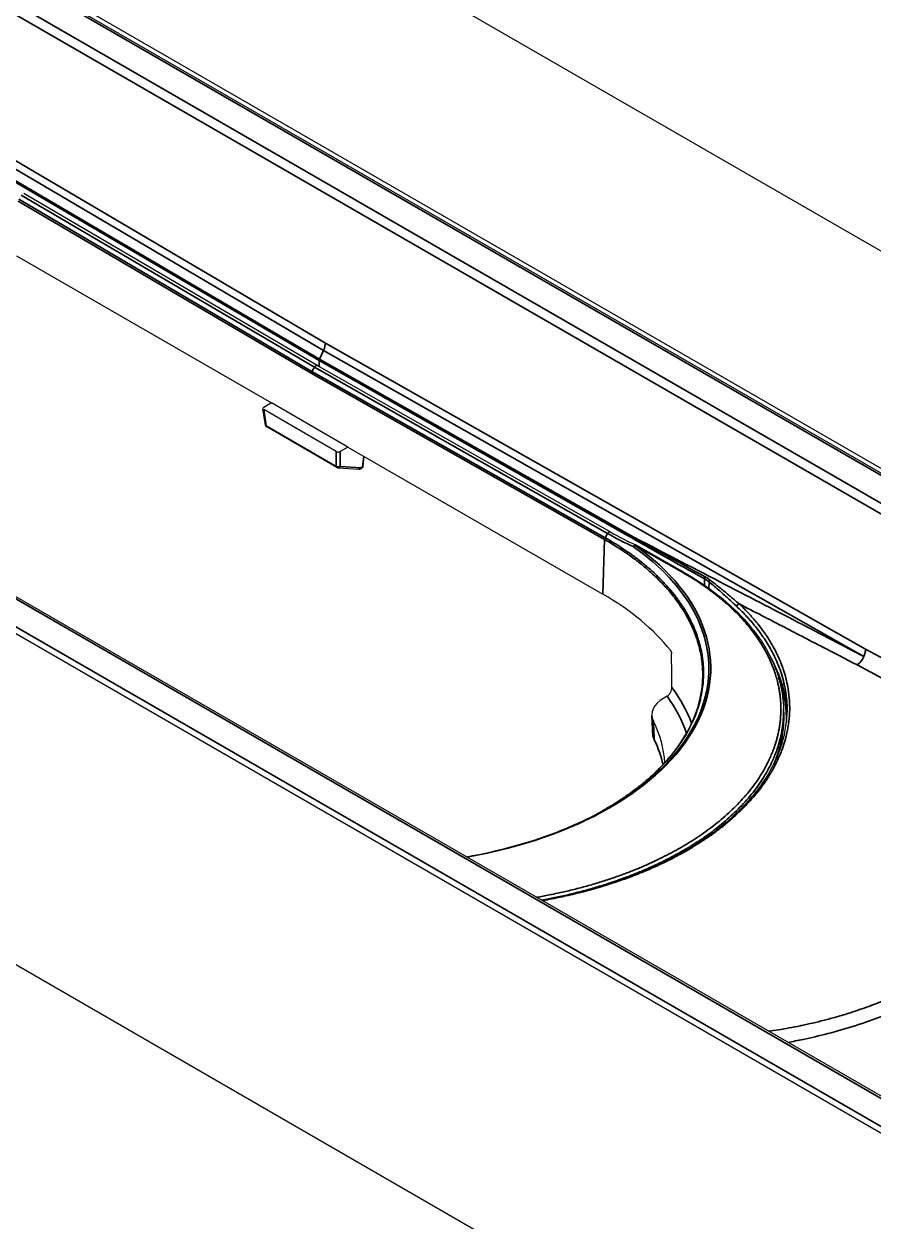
# Model space of a CAD drawing. Header units: millimetres. Extents: x 68 to 2000, y 100 to 2870.
# Drawn here: x 1329.44 to 1360.87, y 808.64 to 852.96 of the extents above; entities that cross this region are included whole.
import ezdxf

# ---------------------------------------------------------------- set-up
doc = ezdxf.new("R2010")
doc.units = ezdxf.units.MM
doc.header["$LTSCALE"] = 10
doc.layers.add('_Sichtbarkanten', color=7, linetype='Continuous', lineweight=25)
doc.layers.add('Sichtbar schmal (ISO)', color=7, linetype='Continuous', lineweight=35)

msp = doc.modelspace()

# ---------------------------------------------------------------- linework, layer by layer
at = {"layer": '_Sichtbarkanten'}
for p, q in [((1189.843, 943.466), (1508.041, 759.754)), ((1150.952, 921.012), (1469.15, 737.3)), ((1218.836, 918.507), (1464.915, 776.433)), ((1219.259, 918.44), (1464.696, 776.737)), ((1444.933, 764.903), (1198.866, 906.97)), ((1443.376, 764.428), (1197.94, 906.131)), ((1340.294, 840.315), (1329.441, 846.687)), ((1329.168, 844.383), (1338.608, 838.933)), ((1351.147, 834.155), (1340.295, 840.315)), ((1338.381, 838.115), (1338.289, 838.72)), ((1338.608, 838.933), (1338.318, 838.766)), ((1341.005, 837.133), (1338.318, 838.685)), ((1341.436, 837.3), (1338.608, 838.933)), ((1341.026, 836.544), (1338.429, 838.043)), ((1341.436, 837.3), (1341.146, 837.133)), ((1341.436, 837.3), (1350.876, 831.85)), ((1342.004, 836.599), (1342.042, 836.95)), ((1341.069, 836.531), (1341.849, 836.482)), ((1341.906, 836.495), (1341.955, 836.523)), ((1353.815, 832.696), (1352.103, 833.667)), ((1353.247, 828.073), (1353.125, 828.002)), ((1357.562, 827.61), (1357.567, 827.384))]:
    msp.add_line(p, q, dxfattribs=at)
for centre, start, end in [((1338.479, 838.13), 188.6167, 240), ((1341.076, 836.631), 240, 266.375), ((1341.856, 836.581), 266.375, 300), ((1341.905, 836.61), 300, 353.7866), ((1352.054, 833.58), 60.4349, 65.6554)]:
    msp.add_arc(centre, 0.1, start, end, dxfattribs=at)
for centre, major_axis, ratio, start_param, end_param in [((1338.389, 838.725), (-0.101, 0), 0.572981, 5.501585, 7.064785), ((1341.076, 837.174), (0.1, 0), 0.581753, 3.930789, 5.493989), ((1351.098, 834.068), (0.0494, 0.087), 0.582198, 6.283093, 6.283157), ((1342.172, 826.825), (12.309, 0), 0.57735, 0.427822, 0.785398), ((641.171, 481.029), (-431.579, -906.057), 0.625473, 2.236585, 2.238006), ((1354.187, 827.386), (-1.501, 0.004), 0.578781, 5.499969, 6.565392), ((1342.172, 825.396), (11, 0), 0.57735, 0.0341, 0.27957), ((1354.221, 826.695), (-1.501, -0.001), 0.574098, 0.02699, 0.027)]:
    msp.add_ellipse(centre, major_axis=major_axis, ratio=ratio, start_param=start_param, end_param=end_param, dxfattribs=at)
for points in [[(1351.147, 834.155), (1351.464, 833.975), (1351.781, 833.814), (1352.095, 833.671)], [(1356.111, 831.117), (1356.112, 831.116), (1356.113, 831.115), (1356.114, 831.114)], [(1357.043, 829.59), (1357.461, 828.866), (1357.678, 828.104), (1357.686, 827.341)], [(1354.565, 828.703), (1354.565, 828.703), (1354.565, 828.703), (1354.565, 828.703)], [(1352.72, 826.671), (1352.709, 826.902), (1352.698, 827.133), (1352.687, 827.365)], [(1352.782, 826.434), (1352.745, 826.509), (1352.724, 826.59), (1352.72, 826.671)], [(1355.525, 823.557), (1355.525, 823.557), (1355.525, 823.557), (1355.525, 823.557)]]:
    msp.add_open_spline(points, degree=3, dxfattribs=at)
for points, knots in [([(1353.815, 832.696), (1354.791, 832.143), (1355.618, 831.487), (1356.836, 830.082), (1357.25, 829.317), (1357.514, 828.232), (1357.555, 827.921), (1357.562, 827.61)], [0, 0, 0, 0, 0.825738, 0.825738, 1.637023, 1.637023, 1.958081, 1.958081, 1.958081, 1.958081]), ([(1353.372, 829.773), (1353.372, 829.773), (1353.372, 829.773), (1353.378, 829.766), (1353.384, 829.756), (1353.394, 829.734), (1353.399, 829.721), (1353.406, 829.696), (1353.409, 829.682), (1353.412, 829.66), (1353.413, 829.65), (1353.413, 829.641)], [0.09312207, 0.09312207, 0.09312207, 0.09312207, 0.0933825, 0.0933825, 0.10135692, 0.10135692, 0.10933134, 0.10933134, 0.11701044, 0.11701044, 0.12271899, 0.12271899, 0.12271899, 0.12271899]), ([(1350.786, 823.788), (1351.725, 824.309), (1352.528, 824.922), (1353.747, 826.242), (1354.177, 826.966), (1354.494, 828.029), (1354.551, 828.366), (1354.565, 828.703)], [0.018928, 0.018928, 0.018928, 0.018928, 0.802236, 0.802236, 1.590138, 1.590138, 1.948863, 1.948863, 1.948863, 1.948863]), ([(1353.247, 828.073), (1353.271, 828.087), (1353.3, 828.11), (1353.343, 828.156), (1353.365, 828.188), (1353.397, 828.246), (1353.411, 828.281), (1353.425, 828.337), (1353.429, 828.367), (1353.429, 828.392)], [0.23076191, 0.23076191, 0.23076191, 0.23076191, 0.25125977, 0.25125977, 0.27133575, 0.27133575, 0.29054459, 0.29054459, 0.30703041, 0.30703041, 0.30703041, 0.30703041]), ([(1348.604, 820.519), (1349.106, 820.608), (1349.599, 820.714), (1351.323, 821.157), (1352.495, 821.598), (1354.511, 822.656), (1355.38, 823.285), (1356.713, 824.646), (1357.192, 825.395), (1357.602, 826.592), (1357.682, 827.036), (1357.692, 827.479)], [2.15791, 2.15791, 2.15791, 2.15791, 2.47111, 2.47111, 3.290735, 3.290735, 4.109183, 4.109183, 4.927004, 4.927004, 5.395613, 5.395613, 5.395613, 5.395613]), ([(1352.782, 826.434), (1352.833, 826.329), (1352.879, 826.223), (1352.963, 826.01), (1352.999, 825.902), (1353.056, 825.71), (1353.078, 825.625), (1353.097, 825.539)], [2.0824225, 2.0824225, 2.0824225, 2.0824225, 2.1347084, 2.1347084, 2.1869942, 2.1869942, 2.2283581, 2.2283581, 2.2283581, 2.2283581]), ([(1345.817, 822.128), (1347.06, 822.349), (1348.259, 822.684), (1349.868, 823.325), (1350.38, 823.565), (1350.855, 823.825)], [2.44429, 2.44429, 2.44429, 2.44429, 3.223444, 3.223444, 3.617145, 3.617145, 3.617145, 3.617145])]:
    msp.add_open_spline(points, degree=3, knots=knots, dxfattribs=at)
at = {"layer": 'Sichtbar schmal (ISO)'}
for p, q in [((1464.79, 776.42), (1218.711, 918.495)), ((1217.827, 917.977), (1463.894, 775.91)), ((1463.717, 775.608), (1217.65, 917.675)), ((1444.808, 764.891), (1198.741, 906.958)), ((1197.845, 906.448), (1443.925, 764.374)), ((1340.601, 841.151), (1320.612, 852.906)), ((1340.534, 840.879), (1320.542, 852.635)), ((1340.371, 840.501), (1328.956, 847.205)), ((1340.384, 840.555), (1328.97, 847.259)), ((1340.196, 840.258), (1329.342, 846.63)), ((1340.08, 840.029), (1329.228, 846.407)), ((1340.102, 840.097), (1329.25, 846.476)), ((1340.384, 840.555), (1340.534, 840.879)), ((1340.534, 840.879), (1360.532, 829.547)), ((1340.601, 841.151), (1360.598, 829.82)), ((1340.371, 840.501), (1340.368, 840.273)), ((1340.371, 840.501), (1351.783, 834.025)), ((1340.384, 840.555), (1351.797, 834.08)), ((1350.936, 833.874), (1340.08, 840.029)), ((1340.196, 840.258), (1340.102, 840.097)), ((1350.957, 833.943), (1340.102, 840.097)), ((1351.048, 834.098), (1340.196, 840.258)), ((1338.409, 838.082), (1338.318, 838.685)), ((1341.005, 836.583), (1338.409, 838.082)), ((1341.005, 837.133), (1341.005, 836.583)), ((1341.146, 837.133), (1341.146, 836.583)), ((1341.975, 836.562), (1342.019, 836.964)), ((1341.146, 836.583), (1341.926, 836.534)), ((1341.926, 836.534), (1341.975, 836.562)), ((1350.936, 833.874), (1350.876, 831.85)), ((1351.048, 834.098), (1350.957, 833.943)), ((1353.765, 832.691), (1352.053, 833.662)), ((1354.633, 832.423), (1354.629, 832.187)), ((1354.802, 832.308), (1354.798, 832.068)), ((1360.598, 829.82), (1363.172, 828.431)), ((1360.289, 829.23), (1362.863, 827.841))]:
    msp.add_line(p, q, dxfattribs=at)
for centre, major_axis, ratio, start_param, end_param in [((1340.248, 840.954), (0.25, 0.433), 0.577352, 4.868915, 5.480336), ((1340.442, 840.54), (-0.05, -0.0866), 0.57735, 4.868915, 5.480336), ((1338.479, 838.13), (-0.0989, -0.015), 0.572981, 0, 0.694991), ((1338.479, 838.13), (-0.05, -0.0866), 0.57735, 5.585054, 6.283185), ((1341.076, 836.631), (-0.1, 0), 0.67324, 0.789196, 2.352396), ((1341.076, 836.631), (-0.05, -0.0866), 0.57735, 5.585054, 6.283185), ((1341.076, 836.631), (-0.0063, -0.0998), 0.813153, 0, 1.123685), ((1341.856, 836.581), (-0.0063, -0.0998), 0.813153, 0, 1.123685), ((1341.856, 836.581), (0.05, -0.0866), 0.57735, 0, 0.698132), ((1341.905, 836.61), (0.05, -0.0866), 0.57735, 0, 0.698132), ((1341.905, 836.61), (0.0994, -0.0108), 0.605022, 5.563476, 6.283185), ((1351.098, 834.068), (0.0494, 0.087), 0.582198, 0, 1.549104), ((1351.007, 833.912), (0.0498, 0.0867), 0.580795, 1.551922, 2.31988), ((1353.569, 862.249), (-3.002, 29.442), 0.521453, 2.786666, 2.847999), ((1351.854, 834.064), (-0.0494, -0.087), 0.58244, 4.864556, 5.475994), ((1364.672, 827.262), (-16.953, 9.204), 0.016308, 0.715976, 0.945885), ((1366.793, 826.237), (-19.219, 10.327), 0.013738, 0.683093, 0.894562), ((1342.173, 829.05), (12.695, 0.095), 0.57229, 5.001346, 6.957741), ((1342.173, 829.027), (12.625, 0.095), 0.572276, 5.466356, 6.957755), ((1352.054, 833.58), (-0.0576, -0.0817), 0.640065, 3.98264, 4.750121), ((1352.054, 833.58), (0.0493, 0.087), 0.582367, 0, 0.780997), ((1353.766, 832.609), (0.0493, 0.087), 0.582367, 6.283184, 7.064181), ((1354.703, 832.462), (-0.0487, -0.0873), 0.586814, 4.677713, 5.471919), ((1354.879, 832.343), (-0.0626, -0.078), 0.590518, 4.735465, 5.573398), ((1344.84, 827.151), (13.356, 0.099), 0.572328, 0.714604, 0.714608), ((1355.921, 831.418), (-0.0684, -0.0729), 0.704324, 4.16724, 5.628773), ((1344.839, 827.15), (13.131, 0.098), 0.57229, 0.456854, 0.457129), ((1360.244, 829.623), (0.237, 0.44), 0.595228, 4.005284, 5.463511), ((1360.244, 829.623), (0.246, 0.435), 0.5825, 4.864211, 5.475653), ((1360.244, 829.623), (-0.23, -0.444), 0.585968, 0.853959, 1.700946), ((1342.172, 825.396), (12.007, 0), 0.57735, 0.189361, 0.39646), ((1342.172, 825.593), (12.257, 0), 0.57735, 0.210865, 0.406654), ((337.056, 227.257), (-610.706, -1362.912), 0.596974, 2.270824, 2.271362), ((1354.221, 826.695), (-1.501, -0.001), 0.574098, 0.027, 0.273983), ((1352.872, 826.478), (-0.0899, -0.0437), 0.786089, 5.935437, 6.283185), ((1342.172, 824.741), (11.014, 0), 0.57735, 0.125962, 0.273772)]:
    msp.add_ellipse(centre, major_axis=major_axis, ratio=ratio, start_param=start_param, end_param=end_param, dxfattribs=at)
for points in [[(1340.08, 840.029), (1340.08, 840.036), (1340.082, 840.051), (1340.089, 840.074), (1340.097, 840.09), (1340.102, 840.097)], [(1351.797, 834.08), (1353.017, 833.446), (1355.29, 832.266), (1358.138, 830.789), (1359.783, 829.935), (1360.532, 829.547)]]:
    msp.add_open_spline(points, degree=3, dxfattribs=at)
for points, knots in [([(1340.196, 840.258), (1340.2, 840.266), (1340.205, 840.273), (1340.211, 840.279), (1340.216, 840.285), (1340.222, 840.291), (1340.228, 840.297), (1340.233, 840.302), (1340.239, 840.306), (1340.246, 840.31), (1340.252, 840.313), (1340.258, 840.316), (1340.264, 840.317), (1340.269, 840.319), (1340.275, 840.319), (1340.28, 840.319), (1340.285, 840.319), (1340.29, 840.317), (1340.295, 840.315), (1340.295, 840.315), (1340.295, 840.315), (1340.295, 840.315)], [0, 0, 0, 0, 0.1111111, 0.1111111, 0.1111111, 0.2222222, 0.2222222, 0.2222222, 0.3333333, 0.3333333, 0.3333333, 0.4444444, 0.4444444, 0.4444444, 0.5555556, 0.5555556, 0.5555556, 0.6666667, 0.6666667, 0.6666667, 0.6672932, 0.6672932, 0.6672932, 0.6672932]), ([(1350.786, 823.788), (1350.843, 823.819), (1350.9, 823.851), (1350.955, 823.883), (1351.076, 823.953), (1351.195, 824.024), (1351.311, 824.097), (1351.405, 824.156), (1351.498, 824.216), (1351.589, 824.277), (1351.703, 824.354), (1351.814, 824.431), (1351.922, 824.51), (1352.007, 824.572), (1352.089, 824.634), (1352.17, 824.697), (1352.276, 824.779), (1352.378, 824.863), (1352.478, 824.948), (1352.552, 825.011), (1352.624, 825.075), (1352.695, 825.14), (1352.791, 825.228), (1352.885, 825.318), (1352.974, 825.409), (1353.038, 825.473), (1353.1, 825.538), (1353.161, 825.604), (1353.247, 825.698), (1353.329, 825.793), (1353.408, 825.889), (1353.462, 825.954), (1353.514, 826.02), (1353.564, 826.086), (1353.64, 826.185), (1353.711, 826.286), (1353.778, 826.387), (1353.822, 826.452), (1353.864, 826.518), (1353.904, 826.584), (1353.968, 826.688), (1354.027, 826.793), (1354.081, 826.898), (1354.115, 826.964), (1354.148, 827.029), (1354.178, 827.095), (1354.229, 827.203), (1354.275, 827.312), (1354.316, 827.422), (1354.341, 827.486), (1354.363, 827.551), (1354.385, 827.616), (1354.422, 827.728), (1354.454, 827.84), (1354.481, 827.953), (1354.496, 828.017), (1354.51, 828.08), (1354.523, 828.144), (1354.545, 828.259), (1354.563, 828.375), (1354.575, 828.49), (1354.582, 828.552), (1354.587, 828.614), (1354.591, 828.676), (1354.599, 828.793), (1354.601, 828.911), (1354.598, 829.029), (1354.597, 829.089), (1354.594, 829.149), (1354.59, 829.208), (1354.582, 829.328), (1354.568, 829.448), (1354.55, 829.567), (1354.541, 829.625), (1354.53, 829.682), (1354.519, 829.74), (1354.495, 829.861), (1354.465, 829.981), (1354.43, 830.101), (1354.414, 830.156), (1354.397, 830.211), (1354.378, 830.266), (1354.338, 830.387), (1354.292, 830.508), (1354.24, 830.628), (1354.217, 830.68), (1354.194, 830.732), (1354.169, 830.784), (1354.111, 830.907), (1354.048, 831.028), (1353.98, 831.146), (1353.952, 831.195), (1353.923, 831.244), (1353.893, 831.292), (1353.822, 831.407), (1353.747, 831.518), (1353.671, 831.624), (1353.632, 831.679), (1353.591, 831.733), (1353.551, 831.785), (1353.481, 831.876), (1353.41, 831.963), (1353.338, 832.047), (1353.274, 832.122), (1353.209, 832.194), (1353.145, 832.263), (1353.094, 832.317), (1353.043, 832.37), (1352.993, 832.42), (1352.885, 832.529), (1352.78, 832.629), (1352.676, 832.722), (1352.67, 832.727), (1352.665, 832.732), (1352.659, 832.737), (1352.55, 832.835), (1352.443, 832.925), (1352.337, 833.011), (1352.274, 833.062), (1352.211, 833.112), (1352.149, 833.159), (1352.106, 833.192), (1352.063, 833.224), (1352.021, 833.255), (1351.917, 833.332), (1351.814, 833.405), (1351.714, 833.473), (1351.615, 833.54), (1351.518, 833.603), (1351.427, 833.661), (1351.336, 833.719), (1351.25, 833.772), (1351.171, 833.818), (1351.092, 833.865), (1351.021, 833.906), (1350.957, 833.943)], [0.4724257, 0.4724257, 0.4724257, 0.4724257, 0.4777754, 0.4777754, 0.4777754, 0.4893617, 0.4893617, 0.4893617, 0.4988219, 0.4988219, 0.4988219, 0.5106383, 0.5106383, 0.5106383, 0.5198637, 0.5198637, 0.5198637, 0.5319149, 0.5319149, 0.5319149, 0.5409076, 0.5409076, 0.5409076, 0.5531915, 0.5531915, 0.5531915, 0.5619457, 0.5619457, 0.5619457, 0.5744681, 0.5744681, 0.5744681, 0.5829877, 0.5829877, 0.5829877, 0.5957447, 0.5957447, 0.5957447, 0.6040232, 0.6040232, 0.6040232, 0.6170213, 0.6170213, 0.6170213, 0.6250636, 0.6250636, 0.6250636, 0.6382979, 0.6382979, 0.6382979, 0.6460972, 0.6460972, 0.6460972, 0.6595745, 0.6595745, 0.6595745, 0.6671372, 0.6671372, 0.6671372, 0.6808511, 0.6808511, 0.6808511, 0.68817, 0.68817, 0.68817, 0.7021277, 0.7021277, 0.7021277, 0.7092092, 0.7092092, 0.7092092, 0.7234043, 0.7234043, 0.7234043, 0.7302377, 0.7302377, 0.7302377, 0.7446809, 0.7446809, 0.7446809, 0.7512943, 0.7512943, 0.7512943, 0.7659574, 0.7659574, 0.7659574, 0.7722799, 0.7722799, 0.7722799, 0.787234, 0.787234, 0.787234, 0.7934964, 0.7934964, 0.7934964, 0.8085106, 0.8085106, 0.8085106, 0.8163147, 0.8163147, 0.8163147, 0.8297872, 0.8297872, 0.8297872, 0.8416999, 0.8416999, 0.8416999, 0.8510638, 0.8510638, 0.8510638, 0.8712347, 0.8712347, 0.8712347, 0.8723404, 0.8723404, 0.8723404, 0.893617, 0.893617, 0.893617, 0.9062396, 0.9062396, 0.9062396, 0.9148936, 0.9148936, 0.9148936, 0.9361702, 0.9361702, 0.9361702, 0.9574468, 0.9574468, 0.9574468, 0.9787234, 0.9787234, 0.9787234, 1, 1, 1, 1]), ([(1354.565, 828.703), (1354.569, 828.793), (1354.57, 828.883), (1354.568, 828.973), (1354.564, 829.153), (1354.547, 829.332), (1354.519, 829.51), (1354.491, 829.689), (1354.451, 829.867), (1354.4, 830.043), (1354.348, 830.219), (1354.285, 830.394), (1354.21, 830.569), (1354.135, 830.743), (1354.047, 830.918), (1353.951, 831.085), (1353.855, 831.252), (1353.751, 831.411), (1353.643, 831.561), (1353.535, 831.711), (1353.424, 831.851), (1353.31, 831.984), (1353.197, 832.117), (1353.08, 832.241), (1352.966, 832.356), (1352.853, 832.471), (1352.742, 832.575), (1352.633, 832.672), (1352.525, 832.769), (1352.418, 832.86), (1352.312, 832.945), (1352.206, 833.031), (1352.101, 833.112), (1351.997, 833.189), (1351.893, 833.265), (1351.79, 833.338), (1351.691, 833.405), (1351.592, 833.473), (1351.496, 833.536), (1351.404, 833.593), (1351.313, 833.651), (1351.227, 833.704), (1351.149, 833.75), (1351.07, 833.797), (1350.999, 833.838), (1350.936, 833.874)], [0.6914239, 0.6914239, 0.6914239, 0.6914239, 0.7021277, 0.7021277, 0.7021277, 0.7234043, 0.7234043, 0.7234043, 0.7446809, 0.7446809, 0.7446809, 0.7659574, 0.7659574, 0.7659574, 0.787234, 0.787234, 0.787234, 0.8085106, 0.8085106, 0.8085106, 0.8297872, 0.8297872, 0.8297872, 0.8510638, 0.8510638, 0.8510638, 0.8723404, 0.8723404, 0.8723404, 0.893617, 0.893617, 0.893617, 0.9148936, 0.9148936, 0.9148936, 0.9361702, 0.9361702, 0.9361702, 0.9574468, 0.9574468, 0.9574468, 0.9787234, 0.9787234, 0.9787234, 1, 1, 1, 1]), ([(1351.999, 833.614), (1352.003, 833.621), (1352.007, 833.627), (1352.011, 833.633), (1352.016, 833.64), (1352.021, 833.645), (1352.026, 833.65), (1352.031, 833.655), (1352.036, 833.659), (1352.041, 833.663), (1352.047, 833.667), (1352.052, 833.669), (1352.058, 833.671), (1352.063, 833.673), (1352.069, 833.675), (1352.074, 833.675), (1352.079, 833.675), (1352.084, 833.675), (1352.089, 833.673), (1352.091, 833.673), (1352.093, 833.672), (1352.095, 833.671)], [0, 0, 0, 0, 0.1, 0.1, 0.1, 0.2, 0.2, 0.2, 0.3, 0.3, 0.3, 0.4, 0.4, 0.4, 0.5, 0.5, 0.5, 0.6, 0.6, 0.6, 0.6423932, 0.6423932, 0.6423932, 0.6423932]), ([(1348.416, 820.628), (1348.494, 820.641), (1348.713, 820.681), (1349.116, 820.76), (1349.615, 820.872), (1350.1, 820.995), (1350.576, 821.129), (1351.047, 821.276), (1351.5, 821.432), (1351.924, 821.592), (1352.328, 821.758), (1352.714, 821.929), (1353.077, 822.104), (1353.413, 822.277), (1353.73, 822.452), (1354.031, 822.631), (1354.324, 822.816), (1354.616, 823.015), (1354.905, 823.227), (1355.189, 823.451), (1355.463, 823.687), (1355.731, 823.937), (1355.988, 824.201), (1356.229, 824.476), (1356.452, 824.76), (1356.66, 825.056), (1356.836, 825.345), (1356.969, 825.595), (1357.07, 825.81), (1357.149, 825.998), (1357.212, 826.166), (1357.264, 826.322), (1357.308, 826.472), (1357.347, 826.623), (1357.38, 826.775), (1357.408, 826.927), (1357.43, 827.079), (1357.447, 827.231), (1357.457, 827.384), (1357.463, 827.536), (1357.462, 827.689), (1357.456, 827.841), (1357.444, 827.994), (1357.427, 828.147), (1357.404, 828.296), (1357.375, 828.451), (1357.337, 828.62), (1357.285, 828.813), (1357.213, 829.034), (1357.122, 829.272), (1357.01, 829.521), (1356.873, 829.785), (1356.703, 830.071), (1356.502, 830.366), (1356.278, 830.655), (1356.043, 830.927), (1355.808, 831.172), (1355.578, 831.392), (1355.357, 831.587), (1355.141, 831.766), (1354.926, 831.934), (1354.699, 832.1), (1354.443, 832.277), (1354.134, 832.476), (1353.894, 832.618), (1353.765, 832.691)], [0.3741698, 0.3741698, 0.3741698, 0.3741698, 0.38, 0.39, 0.4, 0.41, 0.42, 0.43, 0.44, 0.45, 0.46, 0.47, 0.48, 0.49, 0.5, 0.51, 0.52, 0.53, 0.54, 0.55, 0.56, 0.57, 0.58, 0.59, 0.6, 0.61, 0.62, 0.63, 0.64, 0.65, 0.66, 0.67, 0.68, 0.69, 0.7, 0.71, 0.72, 0.73, 0.74, 0.75, 0.76, 0.77, 0.78, 0.79, 0.8, 0.81, 0.82, 0.83, 0.84, 0.85, 0.86, 0.87, 0.88, 0.89, 0.9, 0.91, 0.92, 0.93, 0.94, 0.95, 0.96, 0.97, 0.98, 0.99, 1, 1, 1, 1]), ([(1354.633, 832.423), (1354.653, 832.411), (1354.673, 832.399), (1354.694, 832.386), (1354.702, 832.381), (1354.709, 832.376), (1354.717, 832.371), (1354.728, 832.363), (1354.739, 832.356), (1354.75, 832.348), (1354.767, 832.335), (1354.785, 832.322), (1354.802, 832.308)], [0, 0, 0, 0, 0.3625692, 0.3625692, 0.3625692, 0.5, 0.5, 0.5, 0.6947561, 0.6947561, 0.6947561, 1, 1, 1, 1]), ([(1354.654, 832.494), (1354.683, 832.478), (1354.713, 832.46), (1354.742, 832.441), (1354.772, 832.422), (1354.802, 832.401), (1354.832, 832.378)], [0, 0, 0, 0, 0.5, 0.5, 0.5, 1, 1, 1, 1]), ([(1354.802, 832.308), (1354.943, 832.194), (1355.075, 832.082), (1355.198, 831.974), (1355.32, 831.866), (1355.434, 831.763), (1355.54, 831.665), (1355.646, 831.567), (1355.744, 831.475), (1355.835, 831.389)], [0, 0, 0, 0, 0.3333333, 0.3333333, 0.3333333, 0.6666667, 0.6666667, 0.6666667, 1, 1, 1, 1]), ([(1354.832, 832.378), (1354.885, 832.338), (1354.938, 832.298), (1354.989, 832.259), (1355.036, 832.222), (1355.082, 832.186), (1355.127, 832.15), (1355.166, 832.119), (1355.204, 832.088), (1355.241, 832.058), (1355.248, 832.053), (1355.255, 832.047), (1355.262, 832.042), (1355.312, 832.001), (1355.36, 831.961), (1355.408, 831.922), (1355.462, 831.877), (1355.515, 831.834), (1355.566, 831.791), (1355.577, 831.781), (1355.588, 831.772), (1355.6, 831.762), (1355.646, 831.724), (1355.69, 831.686), (1355.734, 831.649), (1355.796, 831.596), (1355.855, 831.545), (1355.913, 831.497)], [0, 0, 0, 0, 0.122377, 0.122377, 0.122377, 0.236004, 0.236004, 0.236004, 0.333333, 0.333333, 0.333333, 0.351056, 0.351056, 0.351056, 0.482418, 0.482418, 0.482418, 0.632942, 0.632942, 0.632942, 0.666667, 0.666667, 0.666667, 0.803646, 0.803646, 0.803646, 1, 1, 1, 1]), ([(1355.913, 831.497), (1356.017, 831.399), (1356.125, 831.293), (1356.234, 831.178), (1356.247, 831.165), (1356.259, 831.152), (1356.272, 831.138), (1356.368, 831.035), (1356.466, 830.924), (1356.563, 830.806), (1356.582, 830.783), (1356.601, 830.76), (1356.62, 830.736), (1356.71, 830.623), (1356.799, 830.504), (1356.887, 830.377), (1356.912, 830.34), (1356.937, 830.303), (1356.962, 830.265), (1357.042, 830.143), (1357.119, 830.016), (1357.193, 829.88), (1357.223, 829.826), (1357.252, 829.77), (1357.281, 829.714), (1357.346, 829.584), (1357.407, 829.448), (1357.464, 829.305), (1357.494, 829.229), (1357.523, 829.151), (1357.55, 829.071), (1357.596, 828.935), (1357.637, 828.794), (1357.672, 828.645), (1357.695, 828.547), (1357.715, 828.446), (1357.731, 828.342), (1357.755, 828.197), (1357.772, 828.048), (1357.781, 827.898), (1357.787, 827.791), (1357.79, 827.684), (1357.788, 827.577), (1357.785, 827.43), (1357.775, 827.282), (1357.758, 827.135), (1357.745, 827.027), (1357.727, 826.919), (1357.706, 826.812), (1357.678, 826.666), (1357.642, 826.522), (1357.599, 826.377), (1357.566, 826.269), (1357.529, 826.161), (1357.488, 826.053), (1357.434, 825.911), (1357.373, 825.77), (1357.305, 825.63), (1357.253, 825.523), (1357.197, 825.417), (1357.137, 825.312), (1357.059, 825.175), (1356.974, 825.04), (1356.882, 824.906), (1356.811, 824.802), (1356.736, 824.699), (1356.657, 824.597), (1356.556, 824.467), (1356.448, 824.338), (1356.334, 824.211), (1356.243, 824.111), (1356.149, 824.011), (1356.05, 823.913), (1355.927, 823.79), (1355.799, 823.67), (1355.664, 823.552), (1355.555, 823.455), (1355.441, 823.361), (1355.324, 823.268), (1355.182, 823.154), (1355.034, 823.042), (1354.88, 822.934), (1354.753, 822.844), (1354.623, 822.756), (1354.49, 822.67), (1354.329, 822.566), (1354.164, 822.465), (1353.994, 822.367), (1353.85, 822.284), (1353.703, 822.203), (1353.553, 822.124), (1353.377, 822.032), (1353.196, 821.942), (1353.011, 821.855), (1352.852, 821.78), (1352.688, 821.708), (1352.522, 821.637), (1352.332, 821.556), (1352.138, 821.478), (1351.941, 821.403), (1351.767, 821.337), (1351.59, 821.274), (1351.411, 821.213), (1351.209, 821.144), (1351.004, 821.079), (1350.797, 821.017), (1350.611, 820.961), (1350.423, 820.908), (1350.232, 820.857), (1350.022, 820.802), (1349.809, 820.749), (1349.593, 820.7), (1349.395, 820.655), (1349.195, 820.612), (1348.993, 820.573), (1348.872, 820.549), (1348.751, 820.527), (1348.629, 820.505)], [0, 0, 0, 0, 0.0333333, 0.0333333, 0.0333333, 0.0371111, 0.0371111, 0.0371111, 0.0666667, 0.0666667, 0.0666667, 0.0724303, 0.0724303, 0.0724303, 0.1, 0.1, 0.1, 0.10797, 0.10797, 0.10797, 0.1333333, 0.1333333, 0.1333333, 0.1434637, 0.1434637, 0.1434637, 0.1666667, 0.1666667, 0.1666667, 0.1790471, 0.1790471, 0.1790471, 0.2, 0.2, 0.2, 0.2138182, 0.2138182, 0.2138182, 0.2333333, 0.2333333, 0.2333333, 0.2473232, 0.2473232, 0.2473232, 0.2666667, 0.2666667, 0.2666667, 0.2808445, 0.2808445, 0.2808445, 0.3, 0.3, 0.3, 0.3143717, 0.3143717, 0.3143717, 0.3333333, 0.3333333, 0.3333333, 0.3478132, 0.3478132, 0.3478132, 0.3666667, 0.3666667, 0.3666667, 0.3813229, 0.3813229, 0.3813229, 0.4, 0.4, 0.4, 0.4148638, 0.4148638, 0.4148638, 0.4333333, 0.4333333, 0.4333333, 0.4483483, 0.4483483, 0.4483483, 0.4666667, 0.4666667, 0.4666667, 0.4818096, 0.4818096, 0.4818096, 0.5, 0.5, 0.5, 0.5153477, 0.5153477, 0.5153477, 0.5333333, 0.5333333, 0.5333333, 0.5488708, 0.5488708, 0.5488708, 0.5666667, 0.5666667, 0.5666667, 0.5823383, 0.5823383, 0.5823383, 0.6, 0.6, 0.6, 0.6158178, 0.6158178, 0.6158178, 0.6333333, 0.6333333, 0.6333333, 0.649417, 0.649417, 0.649417, 0.6590521, 0.6590521, 0.6590521, 0.6590521]), ([(1355.913, 831.497), (1356.205, 831.345), (1356.492, 831.197), (1356.772, 831.051), (1357.019, 830.924), (1357.261, 830.798), (1357.497, 830.676), (1358.003, 830.414), (1358.487, 830.163), (1358.951, 829.922), (1358.955, 829.92), (1358.959, 829.918), (1358.963, 829.916), (1359.424, 829.678), (1359.866, 829.449), (1360.289, 829.23)], [0, 0, 0, 0, 0.1773248, 0.1773248, 0.1773248, 0.3333333, 0.3333333, 0.3333333, 0.6666667, 0.6666667, 0.6666667, 0.6695338, 0.6695338, 0.6695338, 1, 1, 1, 1]), ([(1355.836, 831.389), (1355.939, 831.292), (1356.153, 831.081), (1356.48, 830.713), (1356.803, 830.288), (1357.11, 829.797), (1357.382, 829.226), (1357.594, 828.575), (1357.687, 827.957), (1357.694, 827.592), (1357.692, 827.479)], [0, 0, 0, 0, 0.0333333, 0.0666667, 0.1, 0.1333333, 0.1666667, 0.2, 0.2333333, 0.2481308, 0.2481308, 0.2481308, 0.2481308]), ([(1357.667, 827.104), (1357.668, 827.155), (1357.669, 827.259), (1357.664, 827.414), (1357.654, 827.57), (1357.638, 827.726), (1357.616, 827.879), (1357.589, 828.035), (1357.552, 828.203), (1357.503, 828.392), (1357.443, 828.586), (1357.396, 828.717), (1357.376, 828.77)], [0.7396414, 0.7396414, 0.7396414, 0.7396414, 0.75, 0.7604167, 0.7708333, 0.78125, 0.7916667, 0.8020833, 0.8125, 0.8229167, 0.8333333, 0.8402511, 0.8402511, 0.8402511, 0.8402511]), ([(1348.603, 820.52), (1348.631, 820.525), (1348.804, 820.557), (1349.15, 820.625), (1349.653, 820.738), (1350.143, 820.862), (1350.622, 820.997), (1351.097, 821.145), (1351.553, 821.303), (1351.981, 821.464), (1352.388, 821.631), (1352.777, 821.804), (1353.143, 821.979), (1353.482, 822.154), (1353.801, 822.331), (1354.104, 822.51), (1354.4, 822.698), (1354.694, 822.898), (1354.986, 823.111), (1355.271, 823.337), (1355.548, 823.575), (1355.818, 823.827), (1356.077, 824.094), (1356.32, 824.371), (1356.545, 824.656), (1356.754, 824.955), (1356.932, 825.247), (1357.066, 825.499), (1357.168, 825.715), (1357.247, 825.904), (1357.311, 826.074), (1357.363, 826.231), (1357.407, 826.383), (1357.447, 826.535), (1357.48, 826.688), (1357.508, 826.841), (1357.53, 826.994), (1357.547, 827.148), (1357.558, 827.301), (1357.563, 827.455), (1357.563, 827.558), (1357.562, 827.61), (1357.562, 827.61)], [0.3779815, 0.3779815, 0.3779815, 0.3779815, 0.38, 0.39, 0.4, 0.41, 0.42, 0.43, 0.44, 0.45, 0.46, 0.47, 0.48, 0.49, 0.5, 0.51, 0.52, 0.53, 0.54, 0.55, 0.56, 0.57, 0.58, 0.59, 0.6, 0.61, 0.62, 0.63, 0.64, 0.65, 0.66, 0.67, 0.68, 0.69, 0.7, 0.71, 0.72, 0.73, 0.74, 0.75, 0.76, 0.7600671, 0.7600671, 0.7600671, 0.7600671]), ([(1357.007, 815.668), (1357.128, 815.685), (1357.251, 815.704), (1357.375, 815.724), (1357.632, 815.766), (1357.898, 815.814), (1358.179, 815.872), (1358.2, 815.877), (1358.222, 815.881), (1358.244, 815.886), (1358.505, 815.941), (1358.779, 816.004), (1359.066, 816.077), (1359.213, 816.115), (1359.364, 816.156), (1359.518, 816.2), (1359.688, 816.248), (1359.862, 816.301), (1360.038, 816.357), (1360.262, 816.429), (1360.49, 816.507), (1360.718, 816.591), (1360.831, 816.632), (1360.945, 816.676), (1361.058, 816.721), (1361.32, 816.824), (1361.581, 816.936), (1361.834, 817.053), (1361.909, 817.088), (1361.984, 817.123), (1362.058, 817.159), (1362.336, 817.295), (1362.604, 817.437), (1362.855, 817.582), (1362.893, 817.604), (1362.932, 817.627), (1362.97, 817.649), (1363.254, 817.817), (1363.515, 817.989), (1363.753, 818.159), (1363.759, 818.163), (1363.765, 818.167), (1363.77, 818.171), (1364.002, 818.337), (1364.21, 818.502), (1364.397, 818.662), (1364.457, 818.714), (1364.515, 818.765), (1364.571, 818.815), (1364.694, 818.927), (1364.807, 819.036), (1364.912, 819.142), (1365.034, 819.267), (1365.145, 819.389), (1365.247, 819.508), (1365.271, 819.536), (1365.295, 819.564), (1365.318, 819.592), (1365.438, 819.738), (1365.544, 819.879), (1365.641, 820.018), (1365.693, 820.093), (1365.742, 820.167), (1365.789, 820.242), (1365.828, 820.305), (1365.866, 820.367), (1365.902, 820.43), (1365.98, 820.567), (1366.051, 820.704), (1366.115, 820.843), (1366.141, 820.899), (1366.166, 820.955), (1366.189, 821.012), (1366.224, 821.095), (1366.256, 821.179), (1366.285, 821.263), (1366.334, 821.404), (1366.376, 821.546), (1366.411, 821.689), (1366.421, 821.73), (1366.43, 821.771), (1366.438, 821.812), (1366.46, 821.914), (1366.477, 822.016), (1366.491, 822.118), (1366.51, 822.261), (1366.521, 822.404), (1366.525, 822.548), (1366.526, 822.578), (1366.526, 822.608), (1366.527, 822.638), (1366.527, 822.753), (1366.523, 822.867), (1366.513, 822.982), (1366.501, 823.128), (1366.481, 823.274), (1366.453, 823.422), (1366.448, 823.444), (1366.444, 823.467), (1366.439, 823.489), (1366.413, 823.614), (1366.38, 823.74), (1366.341, 823.867), (1366.295, 824.017), (1366.24, 824.167), (1366.174, 824.32), (1366.167, 824.336), (1366.16, 824.352), (1366.153, 824.369), (1366.092, 824.505), (1366.023, 824.643), (1365.946, 824.782), (1365.859, 824.937), (1365.762, 825.092), (1365.659, 825.24), (1365.647, 825.258), (1365.634, 825.276), (1365.621, 825.294), (1365.53, 825.423), (1365.436, 825.546), (1365.341, 825.662), (1365.232, 825.795), (1365.123, 825.919), (1365.008, 826.042), (1364.922, 826.134), (1364.833, 826.225), (1364.74, 826.316), (1364.709, 826.347), (1364.677, 826.377), (1364.645, 826.408), (1364.517, 826.53), (1364.383, 826.653), (1364.243, 826.774), (1364.103, 826.895), (1363.957, 827.016), (1363.808, 827.135), (1363.658, 827.255), (1363.504, 827.374), (1363.346, 827.491), (1363.305, 827.521), (1363.264, 827.552), (1363.223, 827.582), (1363.105, 827.669), (1362.985, 827.755), (1362.863, 827.841)], [0.3514099, 0.3514099, 0.3514099, 0.3514099, 0.3617021, 0.3617021, 0.3617021, 0.3829787, 0.3829787, 0.3829787, 0.3846223, 0.3846223, 0.3846223, 0.4042553, 0.4042553, 0.4042553, 0.4143424, 0.4143424, 0.4143424, 0.4255319, 0.4255319, 0.4255319, 0.439735, 0.439735, 0.439735, 0.4468085, 0.4468085, 0.4468085, 0.4632013, 0.4632013, 0.4632013, 0.4680851, 0.4680851, 0.4680851, 0.4865231, 0.4865231, 0.4865231, 0.4893617, 0.4893617, 0.4893617, 0.5106383, 0.5106383, 0.5106383, 0.511152, 0.511152, 0.511152, 0.5319149, 0.5319149, 0.5319149, 0.5385528, 0.5385528, 0.5385528, 0.5531915, 0.5531915, 0.5531915, 0.5703514, 0.5703514, 0.5703514, 0.5744681, 0.5744681, 0.5744681, 0.5957447, 0.5957447, 0.5957447, 0.6072782, 0.6072782, 0.6072782, 0.6170213, 0.6170213, 0.6170213, 0.6382979, 0.6382979, 0.6382979, 0.6469096, 0.6469096, 0.6469096, 0.6595745, 0.6595745, 0.6595745, 0.6808511, 0.6808511, 0.6808511, 0.686985, 0.686985, 0.686985, 0.7021277, 0.7021277, 0.7021277, 0.7234043, 0.7234043, 0.7234043, 0.7278428, 0.7278428, 0.7278428, 0.7446809, 0.7446809, 0.7446809, 0.7659574, 0.7659574, 0.7659574, 0.7692021, 0.7692021, 0.7692021, 0.787234, 0.787234, 0.787234, 0.8085106, 0.8085106, 0.8085106, 0.8107834, 0.8107834, 0.8107834, 0.8297872, 0.8297872, 0.8297872, 0.8510638, 0.8510638, 0.8510638, 0.8536812, 0.8536812, 0.8536812, 0.8723404, 0.8723404, 0.8723404, 0.893617, 0.893617, 0.893617, 0.9095234, 0.9095234, 0.9095234, 0.9148936, 0.9148936, 0.9148936, 0.9361702, 0.9361702, 0.9361702, 0.9574468, 0.9574468, 0.9574468, 0.9787234, 0.9787234, 0.9787234, 0.9842348, 0.9842348, 0.9842348, 1, 1, 1, 1]), ([(1357.2, 825.554), (1357.229, 825.622), (1357.256, 825.689), (1357.28, 825.754), (1357.285, 825.765), (1357.289, 825.777), (1357.293, 825.788), (1357.317, 825.853), (1357.338, 825.916), (1357.358, 825.977), (1357.363, 825.992), (1357.367, 826.006), (1357.372, 826.021), (1357.388, 826.074), (1357.403, 826.126), (1357.416, 826.175), (1357.421, 826.193), (1357.426, 826.21), (1357.43, 826.227), (1357.441, 826.27), (1357.451, 826.311), (1357.46, 826.35), (1357.465, 826.369), (1357.469, 826.388), (1357.473, 826.407), (1357.48, 826.442), (1357.487, 826.477), (1357.494, 826.51), (1357.497, 826.53), (1357.501, 826.549), (1357.504, 826.568), (1357.51, 826.6), (1357.515, 826.633), (1357.52, 826.664), (1357.523, 826.683), (1357.525, 826.702), (1357.528, 826.721), (1357.533, 826.753), (1357.537, 826.786), (1357.54, 826.818), (1357.543, 826.837), (1357.545, 826.856), (1357.546, 826.875), (1357.55, 826.908), (1357.553, 826.94), (1357.555, 826.973), (1357.557, 826.992), (1357.558, 827.011), (1357.559, 827.03), (1357.561, 827.062), (1357.563, 827.095), (1357.564, 827.128), (1357.565, 827.147), (1357.566, 827.165), (1357.566, 827.184), (1357.567, 827.217), (1357.567, 827.25), (1357.568, 827.282), (1357.568, 827.301), (1357.568, 827.32), (1357.567, 827.339), (1357.567, 827.354), (1357.567, 827.369), (1357.567, 827.384)], [0.6465423, 0.6465423, 0.6465423, 0.6465423, 0.6548243, 0.6548243, 0.6548243, 0.65625, 0.65625, 0.65625, 0.6646341, 0.6646341, 0.6646341, 0.6666667, 0.6666667, 0.6666667, 0.6743028, 0.6743028, 0.6743028, 0.6770833, 0.6770833, 0.6770833, 0.6840783, 0.6840783, 0.6840783, 0.6875, 0.6875, 0.6875, 0.694118, 0.694118, 0.694118, 0.6979167, 0.6979167, 0.6979167, 0.7044676, 0.7044676, 0.7044676, 0.7083333, 0.7083333, 0.7083333, 0.7149358, 0.7149358, 0.7149358, 0.71875, 0.71875, 0.71875, 0.7253584, 0.7253584, 0.7253584, 0.7291667, 0.7291667, 0.7291667, 0.7357692, 0.7357692, 0.7357692, 0.7395833, 0.7395833, 0.7395833, 0.746192, 0.746192, 0.746192, 0.75, 0.75, 0.75, 0.7530402, 0.7530402, 0.7530402, 0.7530402]), ([(1357.721, 815.256), (1357.904, 815.29), (1358.371, 815.383), (1359.182, 815.572), (1360.196, 815.86), (1361.282, 816.238), (1362.367, 816.7), (1363.37, 817.22), (1364.24, 817.766), (1364.962, 818.306), (1365.544, 818.821), (1366.008, 819.302), (1366.38, 819.754), (1366.688, 820.19), (1366.948, 820.626), (1367.168, 821.072), (1367.345, 821.526), (1367.479, 821.985), (1367.57, 822.447), (1367.619, 822.915), (1367.625, 823.393), (1367.586, 823.88), (1367.501, 824.377), (1367.362, 824.903), (1367.238, 825.248), (1367.168, 825.421)], [0.3130997, 0.3130997, 0.3130997, 0.3130997, 0.3333333, 0.3636364, 0.3939394, 0.4242424, 0.4545455, 0.4848485, 0.5151515, 0.5454545, 0.5757576, 0.6060606, 0.6363636, 0.6666667, 0.6969697, 0.7272727, 0.7575758, 0.7878788, 0.8181818, 0.8484848, 0.8787879, 0.9090909, 0.9393939, 0.969697, 1, 1, 1, 1])]:
    msp.add_open_spline(points, degree=3, knots=knots, dxfattribs=at)

doc.saveas('drawing.dxf')
